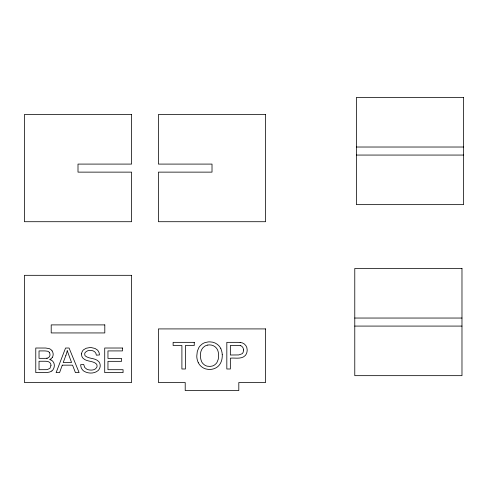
<?xml version="1.0" encoding="UTF-8"?>
<svg xmlns="http://www.w3.org/2000/svg" width="488" height="488" viewBox="0 0 488 488"><rect width="100%" height="100%" fill="white"/><g stroke="black" fill="none" stroke-linecap="round" stroke-linejoin="round"><path stroke-width="0.73" d="M51.807 370.978L49.892 371.966L47.318 372.503L35.77 372.606L35.77 348.017L45.683 348.029L49.075 348.585A5.99 5.99 0 0 1 52.076 350.86M47.324 358.094L46.39 358.259M207.76 345.071L208.65 344.949A10.455 10.455 0 0 1 209.572 344.906A8.735 8.735 0 0 1 217.471 349.676A13.713 13.713 0 0 1 218.575 355.685L218.276 359.217L216.94 362.499A8.406 8.406 0 0 1 216.068 363.633L214.696 364.859A8.15 8.15 0 0 1 212.304 366.037L210.005 366.421L207.199 366.165A8.229 8.229 0 0 1 204.393 364.871L203.014 363.658A8.753 8.753 0 0 1 201.654 361.73C199.543 356.826 199.72 349.609 204.539 346.358A8.808 8.808 0 0 1 207.76 345.071M356.392 147.022L463.6 147.022M356.392 155.062L463.6 155.062M354.776 318.042L461.977 318.042M354.776 326.082L461.977 326.082M240.151 342.491C244.024 342.545 247.264 345.937 247.16 349.805A10.126 10.126 0 0 1 247.129 350.884L246.952 352.074A7.991 7.991 0 0 1 245.263 355.508C241.536 359.552 235.021 357.625 230.348 358.161L230.348 368.995L226.822 368.995L226.822 342.344L237.516 342.35A28.511 28.511 0 0 1 240.151 342.478M240.456 345.73L238.974 345.535A29.579 29.579 0 0 0 237.461 345.492L230.348 345.492L230.348 355.014L238.821 354.935L242.091 353.745A4.044 4.044 0 0 0 243.17 352.214L243.506 350.726A6.869 6.869 0 0 0 243.524 349.957M51.008 360.022L49.715 359.522A6.259 6.259 0 0 0 52.332 357.301M46.39 358.265A20.124 20.124 0 0 1 44.347 358.338L39.028 358.351L39.028 350.915L43.944 350.915A32.586 32.586 0 0 1 45.17 350.939L47.537 351.22A3.08 3.08 0 0 1 49.3 352.409M49.294 352.415A3.776 3.776 0 0 1 47.379 358.259M51.832 371.008A6.393 6.393 0 0 0 53.662 368.489A7.296 7.296 0 0 0 54.327 365.213A6.063 6.063 0 0 0 51.039 359.955M52.051 350.878A5.935 5.935 0 0 1 52.375 357.32M198.311 362.675A15.195 15.195 0 0 1 196.786 356.014L197.292 351.445L198.793 347.682A11.681 11.681 0 0 1 200.355 345.626L201.764 344.351A11.462 11.462 0 0 1 205.015 342.594L208.175 341.929A15.915 15.915 0 0 1 210.011 341.881A12.255 12.255 0 0 1 220.851 348.487M198.25 362.7A12.133 12.133 0 0 0 208.15 369.373L208.608 369.422A14.976 14.976 0 0 0 209.968 369.446A13.414 13.414 0 0 0 216.013 367.818A11.175 11.175 0 0 0 220.21 363.737L220.43 363.353A15.146 15.146 0 0 0 222.192 357.198L222.272 356.21A19.929 19.929 0 0 0 222.254 354.721M220.765 348.536A15.958 15.958 0 0 1 222.229 354.721M240.511 345.571A4.496 4.496 0 0 1 243.457 349.951M50.972 365.475L50.008 368.251L47.367 369.587A11.651 11.651 0 0 1 45.878 369.678L39.028 369.703L39.028 361.248L44.713 361.248A19.648 19.648 0 0 1 46.561 361.321C48.849 361.272 51.13 363.054 50.972 365.475M81.581 353.91L81.685 355.6A5.502 5.502 0 0 0 82.917 358.088C86.443 362.065 92.964 360.394 96.551 364.127A3.099 3.099 0 0 1 96.966 365.103L97.051 366.214A3.434 3.434 0 0 1 96.789 367.287C95.233 370.38 90.981 370.483 88.047 369.697A8.204 8.204 0 0 1 86.779 369.184L84.711 367.464L83.692 364.438L80.624 364.707L80.996 367.043A8.04 8.04 0 0 0 81.673 368.629A8.162 8.162 0 0 0 82.313 369.599A7.625 7.625 0 0 0 83.96 371.185C88.139 373.729 94.282 373.887 98.094 370.551A6.826 6.826 0 0 0 99.076 369.361L99.759 368.025A6.509 6.509 0 0 0 100.18 366.146A7.076 7.076 0 0 0 100.138 364.701L99.942 363.798A5.85 5.85 0 0 0 99.174 362.163A5.752 5.752 0 0 0 98.594 361.437C95.062 357.722 88.981 359.07 85.241 355.88A2.678 2.678 0 0 1 84.833 355.081L84.723 353.782A2.989 2.989 0 0 1 85.04 352.739C87.7 348.835 96.148 349.75 96.343 355.179L99.461 354.941L99.253 353.385A7.253 7.253 0 0 0 98.253 351.067A6.503 6.503 0 0 0 97.277 349.902L95.044 348.475L91.549 347.651A15.482 15.482 0 0 0 89.603 347.608L86.224 348.237L83.552 349.786A5.966 5.966 0 0 0 82.618 350.89L81.978 352.141A6.112 6.112 0 0 0 81.581 353.91M62.275 365.158L59.573 372.606L56.12 372.606L65.563 348.017L69.07 348.017L79.129 372.606L75.427 372.606L72.559 365.158L62.275 365.158M65.917 355.295L63.214 362.505L71.553 362.505L67.472 351.384A36.698 36.698 0 0 1 67.24 350.597A31.391 31.391 0 0 1 65.91 355.295M463.6 97.441L356.392 97.441L356.392 204.643L463.6 204.643L463.6 97.441M131.607 114.509L24.4 114.509L24.4 221.711L131.607 221.711L131.607 172.13L78.001 172.13L78.001 164.09L131.607 164.09L131.607 114.509M265.612 114.509L158.405 114.509L158.405 164.09L212.012 164.09L212.012 172.13L158.405 172.13L158.405 221.711L265.612 221.711L265.612 114.509M461.977 268.461L354.776 268.461L354.776 375.662L461.977 375.662L461.977 268.461M131.607 275.317L24.4 275.317L24.4 382.519L131.607 382.519L131.607 275.317M104.804 324.898L51.203 324.898L51.203 332.938L104.804 332.938L104.804 324.898M265.612 328.918L158.405 328.918L158.405 382.519L185.208 382.519L185.208 390.559L238.809 390.559L238.809 382.519L265.612 382.519L265.612 328.918M194.248 342.344L173.124 342.344L173.124 345.492L181.902 345.492L181.902 368.995L185.428 368.995L185.428 345.492L194.248 345.492L194.248 342.344M122.488 348.017L104.713 348.017L104.713 372.606L123.061 372.606L123.061 369.703L107.964 369.703L107.964 361.334L121.567 361.334L121.567 358.448L107.964 358.448L107.964 350.915L122.488 350.915L122.488 348.017"/></g></svg>
